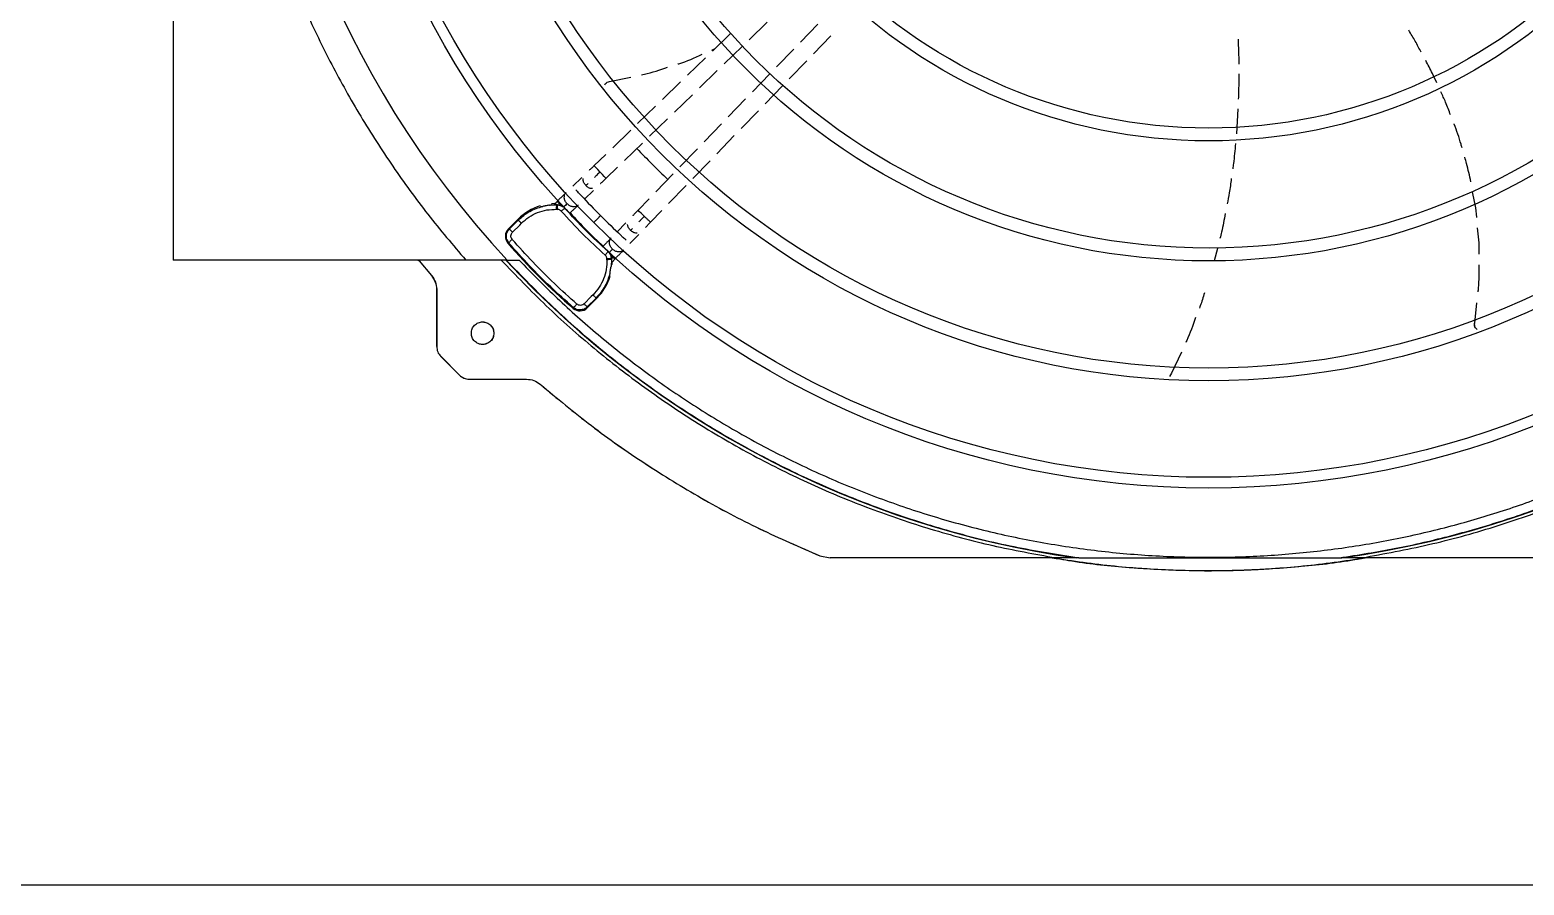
# Model space of a CAD drawing. Extents: x -24 to 296, y -58 to 147.
# Drawn here: x 103.68 to 120.64, y 22.58 to 32.28 of the extents above; entities that cross this region are included whole.
import ezdxf

# ---------------------------------------------------------------- set-up
doc = ezdxf.new("R2010")
doc.units = 0
doc.header["$MEASUREMENT"] = 0
doc.layers.get('0').update_dxf_attribs({"linetype": 'CONTINUOUS'})
doc.layers.add('0 Unit', color=7, linetype='CONTINUOUS')

msp = doc.modelspace()

# ---------------------------------------------------------------- linework, layer by layer
at = {"color": 7, "linetype": 'Continuous', "lineweight": 25}
for p, q in [((105.30835, 44.49608), (105.30835, 29.67323)), ((105.31004, 44.49608), (105.31004, 29.67323)), ((111.6342, 32.24203), (111.42991, 32.04451)), ((111.84626, 32.17326), (112.05027, 32.37051)), ((112.62638, 32.3509), (112.42903, 32.1468)), ((111.42139, 32.05383), (111.46041, 32.074)), ((111.56281, 31.89919), (111.76656, 32.0962)), ((112.35186, 32.06698), (112.15547, 31.86387)), ((112.57432, 32.01386), (112.77119, 32.21747)), ((111.35031, 31.96754), (111.14694, 31.7709)), ((112.30098, 31.73117), (112.49814, 31.93508)), ((110.26158, 31.7001), (110.50122, 31.74978)), ((111.2801, 31.62584), (111.48385, 31.82284)), ((112.07908, 31.78487), (111.88194, 31.58098)), ((110.26105, 31.7001), (110.26158, 31.7001)), ((111.06759, 31.69418), (110.86368, 31.49702)), ((110.9964, 31.35153), (111.2009, 31.54926)), ((112.02614, 31.44693), (112.22403, 31.65159)), ((110.78422, 31.42019), (110.57974, 31.22247)), ((111.80511, 31.50152), (111.60812, 31.29779)), ((117.39259, 31.39058), (117.37444, 31.10514)), ((110.71414, 31.0786), (110.91748, 31.27521)), ((111.53143, 31.21847), (111.33466, 31.01497)), ((111.75318, 31.16462), (111.94986, 31.36803)), ((110.5013, 31.14662), (110.29648, 30.94858)), ((111.4785, 30.88054), (111.67653, 31.08535)), ((110.21805, 30.87275), (110.08444, 30.74356)), ((110.43119, 30.80502), (110.63442, 31.00152)), ((111.25794, 30.93562), (111.06045, 30.73138)), ((110.22127, 30.60204), (110.35105, 30.72753)), ((111.20534, 30.59802), (111.40188, 30.8013)), ((109.94498, 30.60902), (109.84363, 30.51143)), ((110.98429, 30.65261), (110.78639, 30.44793)), ((109.97648, 30.36608), (110.07891, 30.46471)), ((110.71067, 30.36962), (110.58434, 30.23897)), ((110.93171, 30.31504), (111.12859, 30.51865)), ((109.58112, 30.29695), (109.6614, 30.29984)), ((109.66491, 30.33909), (109.63314, 30.30837)), ((109.65982, 30.24965), (109.66925, 30.24934)), ((109.6614, 30.29984), (109.66146, 30.30568)), ((109.6707, 30.29954), (109.6614, 30.29984)), ((109.66146, 30.30568), (109.67071, 30.30499)), ((109.67071, 30.30499), (109.6707, 30.29954)), ((109.6707, 30.29954), (109.71582, 30.28896)), ((109.67071, 30.30499), (109.70506, 30.29768)), ((109.75493, 30.26418), (109.74202, 30.27652)), ((109.75492, 30.26011), (109.75493, 30.26418)), ((110.72582, 30.10209), (110.85413, 30.2348)), ((109.11318, 30.02744), (109.22477, 30.13903)), ((109.12482, 30.02701), (109.11318, 30.02744)), ((109.22507, 30.12719), (109.12482, 30.02701)), ((109.15935, 29.99015), (109.24105, 30.07176)), ((109.22477, 30.13903), (109.22507, 30.12719)), ((109.24105, 30.07176), (109.26114, 30.09185)), ((110.44685, 30.0971), (110.34762, 29.99492)), ((109.10706, 29.86711), (109.11906, 29.86658)), ((110.49297, 29.86204), (110.59206, 29.96408)), ((110.23124, 29.67821), (110.23095, 29.68765)), ((110.24548, 29.77363), (110.2416, 29.77344)), ((110.25783, 29.76071), (110.24548, 29.77363)), ((110.27044, 29.73433), (110.28102, 29.68921)), ((110.28132, 29.67994), (110.27843, 29.59964)), ((110.27897, 29.72378), (110.28623, 29.68947)), ((110.28623, 29.68947), (110.28101, 29.68921)), ((110.28101, 29.68921), (110.28132, 29.67994)), ((110.28691, 29.68023), (110.28132, 29.67994)), ((110.28691, 29.68023), (110.28623, 29.68947)), ((110.28949, 29.65209), (110.32013, 29.68378)), ((117.15884, 29.80652), (117.12215, 29.66424)), ((105.31004, 29.67323), (105.30835, 29.67323)), ((108.62965, 29.67323), (105.31004, 29.67323)), ((108.09863, 29.6661), (108.24122, 29.49715)), ((108.09941, 29.6661), (108.09863, 29.6661)), ((108.09941, 29.6661), (108.242, 29.49715)), ((109.10033, 29.67323), (108.62965, 29.67323)), ((109.10033, 29.67323), (109.23498, 29.67323)), ((108.24122, 29.49715), (108.242, 29.49715)), ((108.29836, 29.34311), (108.29836, 28.6935)), ((108.29836, 29.34311), (108.29914, 29.34311)), ((108.29914, 29.34311), (108.29914, 28.6935)), ((110.05336, 29.25944), (109.97175, 29.17775)), ((110.11999, 29.24381), (110.0084, 29.13222)), ((110.10867, 29.24359), (110.00849, 29.14334)), ((110.07345, 29.27953), (110.05336, 29.25944)), ((110.11999, 29.24381), (110.10867, 29.24359)), ((120.07869, 28.95708), (120.10435, 29.18943)), ((109.84807, 29.1261), (109.84807, 29.13757)), ((110.0084, 29.13222), (110.00849, 29.14334)), ((120.07815, 28.95708), (120.07869, 28.95708)), ((108.29914, 28.6935), (108.29836, 28.6935)), ((108.34526, 28.58216), (108.34448, 28.58216)), ((108.34448, 28.58216), (108.55782, 28.36882)), ((108.34526, 28.58216), (108.5586, 28.36882)), ((116.75041, 28.63055), (116.63999, 28.39107)), ((108.5586, 28.36882), (108.55782, 28.36882)), ((108.66994, 28.3227), (109.31955, 28.3227)), ((116.63999, 28.39107), (116.61717, 28.35336)), ((109.47359, 28.26556), (109.47281, 28.26556)), ((112.64677, 26.3208), (112.64599, 26.3208)), ((112.64599, 26.3208), (112.76548, 26.29725)), ((112.64677, 26.3208), (112.76626, 26.29725)), ((115.32299, 26.29725), (112.76626, 26.29725)), ((115.55851, 26.29725), (115.32299, 26.29725)), ((118.79918, 26.29725), (118.57232, 26.29725)), ((121.35589, 26.29725), (118.79918, 26.29725))]:
    msp.add_line(p, q, dxfattribs=at)
at = {"color": 8, "linetype": 'Continuous', "lineweight": 25}
for p, q in [((109.11906, 29.86658), (109.10118, 29.89813)), ((109.87855, 29.12013), (109.84806, 29.13757))]:
    msp.add_line(p, q, dxfattribs=at)
at = {"color": 8, "linetype": 'Continuous', "lineweight": 25, "flags": 128}
for points in [[(110.15307, 30.6728), (110.12687, 30.69988), (110.10463, 30.72283), (110.08973, 30.73817), (110.08444, 30.74356), (110.08444, 30.74356)], [(110.22127, 30.60204), (110.22127, 30.60204), (110.21615, 30.60743), (110.20139, 30.62277), (110.17924, 30.64572), (110.15307, 30.6728)]]:
    msp.add_lwpolyline(points, dxfattribs=at)
for centre, radius in [((117.06027, 37.08527), 9.99706), ((117.06027, 37.08465), 9.87436), ((117.06027, 37.08527), 8.78089), ((117.06027, 37.08465), 8.63615), ((117.06027, 37.08465), 7.41998), ((117.06646, 37.08475), 7.27453), ((117.06027, 37.08465), 6.05846), ((117.06027, 37.08465), 5.9131)]:
    msp.add_circle(centre, radius)
at = {"color": 7, "linetype": 'Continuous', "lineweight": 25}
for centre, radius, start, end in [((117.06539, 37.08465), 10.89215, 277.952419, 82.047581), ((117.06564, 37.08465), 10.88004, 137.062968, 222.937036), ((117.05889, 37.08335), 8.93517, 223.436613, 226.62464), ((117.06557, 37.08369), 9.76635, 223.11767, 225.000016), ((114.32325, 34.34227), 6.1186, 222.506594, 227.494873), ((117.06518, 37.08322), 9.76574, 224.999711, 226.882175), ((114.32341, 34.34244), 6.87305, 220.627733, 229.372173), ((117.06542, 37.08461), 10.8921, 222.877714, 262.047685)]:
    msp.add_arc(centre, radius, start, end, dxfattribs=at)
at = {"color": 8, "linetype": 'Continuous', "lineweight": 25}
for centre, radius, start, end in [((103.12658, 22.43123), 10.79717, 45.790223, 46.313352), ((105.80365, 25.07619), 6.45202, 45.572072, 46.081779)]:
    msp.add_arc(centre, radius, start, end, dxfattribs=at)
at = {"color": 7, "linetype": 'Continuous', "lineweight": 25}
for centre, major_axis, ratio, start_param, end_param in [((109.64208, 29.72066), (0.01095, 0.5912), 0.99873353, 0.30576453, 0.80328617), ((109.64208, 29.72066), (0.01095, 0.5912), 0.99873353, 0.02743731, 0.08783241), ((109.19684, 29.94396), (0.11816, -0.00449), 0.99887068, 2.39471439, 3.88810276), ((109.70162, 29.66112), (0.5912, 0.01098), 0.99873841, 6.20038528, 6.255253), ((109.70162, 29.66112), (0.5912, 0.01098), 0.99873841, 5.4798419, 5.9722231), ((109.92492, 29.21588), (-0.00447, 0.11816), 0.99886587, 2.39523002, 3.88862108)]:
    msp.add_ellipse(centre, major_axis=major_axis, ratio=ratio, start_param=start_param, end_param=end_param, dxfattribs=at)
for points, knots in [([(109.23498, 29.67323), (109.37751, 29.5275), (109.66466, 29.23391), (110.12951, 28.82273), (110.62209, 28.4322), (111.14336, 28.06741), (111.69139, 27.73023), (112.26412, 27.42362), (112.85892, 27.1501), (113.47241, 26.91205), (114.10158, 26.71121), (114.7431, 26.549), (115.39336, 26.42645), (116.04865, 26.34414), (116.70536, 26.30218), (117.36004, 26.30026), (118.0086, 26.33765), (118.64761, 26.41313), (119.27389, 26.52507), (119.88521, 26.67179), (120.47912, 26.85127), (121.05641, 27.06239), (121.62081, 27.30589), (122.17552, 27.58379), (122.72037, 27.89745), (123.25218, 28.24666), (123.76817, 28.63109), (124.2649, 29.04975), (124.73906, 29.50117), (125.18718, 29.98307), (125.60653, 30.4933), (125.99455, 31.0293), (126.34897, 31.58809), (126.66787, 32.16644), (126.9498, 32.76104), (127.19378, 33.36857), (127.39897, 33.98495), (127.56525, 34.60654), (127.69293, 35.2298), (127.78278, 35.85204), (127.83575, 36.47021), (127.85318, 37.08465), (127.83576, 37.69909), (127.78278, 38.31725), (127.69293, 38.93949), (127.56525, 39.56275), (127.39897, 40.18435), (127.19378, 40.80073), (126.94981, 41.40825), (126.66788, 42.00285), (126.34898, 42.58121), (125.99456, 43.14), (125.60653, 43.67599), (125.18719, 44.18622), (124.73908, 44.66812), (124.26491, 45.11955), (123.76817, 45.53821), (123.25219, 45.92265), (122.72039, 46.27184), (122.17554, 46.58551), (121.62082, 46.86342), (121.05642, 47.10692), (120.47913, 47.31803), (119.88523, 47.49751), (119.2739, 47.64423), (118.64762, 47.75618), (118.00861, 47.83165), (117.36005, 47.86905), (116.70538, 47.86713), (116.04866, 47.82517), (115.39337, 47.74286), (114.7431, 47.62031), (114.10159, 47.4581), (113.47242, 47.25726), (112.85893, 47.01922), (112.26412, 46.74569), (111.69139, 46.43908), (111.14337, 46.1019), (110.6221, 45.73712), (110.12952, 45.34658), (109.66467, 44.93541), (109.37752, 44.64181), (109.23498, 44.49608)], [0, 0, 0, 0, 0.01189592, 0.02396584, 0.03619649, 0.04857359, 0.06108194, 0.07373471, 0.0864717, 0.09927432, 0.11212355, 0.12500004, 0.13787625, 0.15072533, 0.16352795, 0.17626509, 0.18891813, 0.20142621, 0.21380317, 0.22603385, 0.23810393, 0.25000004, 0.2618959, 0.27396585, 0.28619652, 0.29857361, 0.31108196, 0.32373474, 0.33647171, 0.34927432, 0.36212355, 0.37500004, 0.38787624, 0.40072531, 0.41352793, 0.42626506, 0.4389181, 0.45142619, 0.46380314, 0.47603381, 0.48810388, 0.50000001, 0.51189586, 0.52396581, 0.53619649, 0.54857357, 0.56108191, 0.57373469, 0.58647168, 0.59927428, 0.6121235, 0.62499999, 0.63787621, 0.65072529, 0.66352791, 0.67626502, 0.68891805, 0.70142614, 0.71380312, 0.72603376, 0.73810387, 0.74999998, 0.76189582, 0.77396578, 0.78619645, 0.79857355, 0.81108188, 0.82373468, 0.83647168, 0.84927427, 0.86212351, 0.87499998, 0.88787621, 0.90072531, 0.91352792, 0.92626504, 0.93891808, 0.95142617, 0.96380314, 0.97603381, 0.98810396, 1, 1, 1, 1]), ([(118.54396, 26.29726), (118.75839, 26.33043), (119.18725, 26.39676), (119.82154, 26.54477), (120.44636, 26.72766), (121.059, 26.94829), (121.65741, 27.20492), (122.23941, 27.49689), (122.80293, 27.8231), (123.34596, 28.18239), (123.86655, 28.57348), (124.36285, 28.99497), (124.83308, 29.44536), (125.27557, 29.92303), (125.68873, 30.42629), (126.07109, 30.95332), (126.42129, 31.50226), (126.73806, 32.07114), (127.02029, 32.65793), (127.26696, 33.26052), (127.47719, 33.87678), (127.65023, 34.50449), (127.78546, 35.14143), (127.8824, 35.7853), (127.9407, 36.43381), (127.96016, 37.08465), (127.9407, 37.73549), (127.8824, 38.384), (127.78546, 39.02787), (127.65023, 39.6648), (127.47719, 40.29252), (127.26696, 40.90878), (127.02029, 41.51137), (126.73807, 42.09816), (126.42129, 42.66704), (126.0711, 43.21598), (125.68874, 43.74301), (125.27558, 44.24627), (124.83309, 44.72394), (124.36286, 45.17433), (123.86656, 45.59582), (123.34597, 45.98691), (122.80294, 46.3462), (122.23942, 46.67241), (121.65742, 46.96439), (121.05901, 47.22102), (120.44637, 47.44164), (119.82155, 47.62453), (119.18726, 47.77254), (118.7584, 47.83888), (118.54397, 47.87205)], [0, 0, 0, 0, 0.02083334, 0.04166665, 0.06250003, 0.08333335, 0.10416665, 0.125, 0.1458333, 0.16666668, 0.18749997, 0.20833336, 0.22916668, 0.25000001, 0.27083332, 0.29166664, 0.31250001, 0.33333334, 0.35416664, 0.37499996, 0.39583334, 0.41666666, 0.43749998, 0.4583333, 0.47916665, 0.5, 0.5208333, 0.54166664, 0.5625, 0.58333332, 0.60416664, 0.62499998, 0.64583333, 0.66666665, 0.68749999, 0.70833331, 0.72916664, 0.74999997, 0.77083333, 0.79166666, 0.81249999, 0.83333331, 0.85416669, 0.875, 0.89583335, 0.91666666, 0.9375, 0.95833334, 0.97916668, 1, 1, 1, 1]), ([(118.79918, 26.29725), (119.05203, 26.3433), (119.55775, 26.43539), (120.30159, 26.64089), (121.02992, 26.8945), (121.73834, 27.19985), (122.42353, 27.5541), (123.08203, 27.95585), (123.71058, 28.40299), (124.30604, 28.89335), (124.86545, 29.42445), (125.38603, 29.99367), (125.86519, 30.59817), (126.30054, 31.23494), (126.68992, 31.90082), (127.03139, 32.59249), (127.32326, 33.30652), (127.56406, 34.03934), (127.75261, 34.78731), (127.88796, 35.54672), (127.96944, 36.31377), (127.99664, 37.08466), (127.96944, 37.85556), (127.88796, 38.62261), (127.75261, 39.38201), (127.56406, 40.12999), (127.32325, 40.86281), (127.03139, 41.57683), (126.68991, 42.2685), (126.30053, 42.93438), (125.86518, 43.57116), (125.38602, 44.17565), (124.86544, 44.74487), (124.30602, 45.27598), (123.71056, 45.76632), (123.08202, 46.21347), (122.42352, 46.61522), (121.73832, 46.96947), (121.0299, 47.27481), (120.30157, 47.52842), (119.55773, 47.73393), (119.05202, 47.82601), (118.79916, 47.87206)], [0, 0, 0, 0, 0.02500002, 0.05000002, 0.07500002, 0.10000003, 0.12499999, 0.15000004, 0.17499999, 0.20000003, 0.22500003, 0.25, 0.27500001, 0.30000002, 0.325, 0.35000002, 0.375, 0.4, 0.42500002, 0.45000001, 0.47500003, 0.50000003, 0.52499999, 0.55000001, 0.57500001, 0.6, 0.62500003, 0.65, 0.67500002, 0.70000003, 0.72500002, 0.75000002, 0.77499999, 0.80000001, 0.825, 0.85000003, 0.87500003, 0.89999998, 0.92500001, 0.95, 0.975, 1, 1, 1, 1]), ([(108.62965, 44.49608), (108.48413, 44.32461), (108.1931, 43.98167), (107.79673, 43.4352), (107.43161, 42.86773), (107.10184, 42.27888), (106.80786, 41.67141), (106.55094, 41.04735), (106.33194, 40.40899), (106.15168, 39.75864), (106.01079, 39.09863), (105.90979, 38.43136), (105.84905, 37.75922), (105.82878, 37.08465), (105.84905, 36.41008), (105.90979, 35.73795), (106.01079, 35.07067), (106.15168, 34.41067), (106.33194, 33.76031), (106.55094, 33.12196), (106.80786, 32.4979), (107.10184, 31.89043), (107.43161, 31.30158), (107.79673, 30.73411), (108.19311, 30.18764), (108.48413, 29.8447), (108.62965, 29.67323)], [0, 0, 0, 0, 0.04166667, 0.08333333, 0.125, 0.16666666, 0.20833334, 0.25000002, 0.29166668, 0.33333335, 0.375, 0.41666669, 0.45833337, 0.49999998, 0.54166666, 0.58333334, 0.62500004, 0.66666665, 0.70833332, 0.75000002, 0.7916667, 0.83333334, 0.87500001, 0.91666668, 0.95833336, 1, 1, 1, 1]), ([(119.4716, 32.03341), (119.44954, 32.0741), (119.40432, 32.15751), (119.35567, 32.23896), (119.33076, 32.28068)], [0, 0, 0, 0, 0.48783985, 1, 1, 1, 1]), ([(117.39316, 32.17915), (117.39389, 32.16438), (117.39819, 32.07802), (117.401, 31.9834), (117.40094, 31.90365), (117.40094, 31.89597)], [0, 0, 0, 0, 0.15715941, 0.91876163, 1, 1, 1, 1]), ([(111.03512, 31.89685), (111.03916, 31.89806), (111.13467, 31.92683), (111.22588, 31.96869), (111.31322, 32.00879)], [0, 0, 0, 0, 0.04234426, 1, 1, 1, 1]), ([(119.6495, 31.68357), (119.63263, 31.7196), (119.59255, 31.80517), (119.54868, 31.88885), (119.52328, 31.9373)], [0, 0, 0, 0, 0.42108076, 1, 1, 1, 1]), ([(110.62352, 31.77513), (110.63436, 31.77732), (110.73497, 31.79767), (110.83253, 31.83156), (110.91959, 31.86181)], [0, 0, 0, 0, 0.10772802, 1, 1, 1, 1]), ([(117.40097, 31.78476), (117.40121, 31.74657), (117.4018, 31.65191), (117.39818, 31.55731), (117.39603, 31.50086)], [0, 0, 0, 0, 0.40333981, 1, 1, 1, 1]), ([(110.20839, 31.66323), (110.21068, 31.66796), (110.21655, 31.68007), (110.23561, 31.69396), (110.25225, 31.69798), (110.26105, 31.7001)], [0, 0, 0, 0, 0.23203407, 0.59403736, 1, 1, 1, 1]), ([(110.2087, 31.66285), (110.21106, 31.66773), (110.217, 31.67998), (110.23615, 31.69397), (110.25279, 31.69798), (110.26158, 31.7001)], [0, 0, 0, 0, 0.23772016, 0.59707421, 1, 1, 1, 1]), ([(119.80515, 31.31999), (119.78682, 31.36793), (119.75285, 31.45679), (119.71375, 31.54353), (119.69575, 31.58347)], [0, 0, 0, 0, 0.53950514, 1, 1, 1, 1]), ([(119.93565, 30.9462), (119.93172, 30.95998), (119.90566, 31.05131), (119.87529, 31.14223), (119.84542, 31.21789), (119.8452, 31.21845)], [0, 0, 0, 0, 0.14993325, 0.99363261, 1, 1, 1, 1]), ([(117.36393, 30.99488), (117.35747, 30.91933), (117.34929, 30.82366), (117.3353, 30.72885), (117.33236, 30.70891)], [0, 0, 0, 0, 0.78959581, 1, 1, 1, 1]), ([(110.08444, 30.74356), (110.0744, 30.73386), (110.05513, 30.71522), (110.03741, 30.69812), (110.02892, 30.68992)], [0, 0, 0, 0, 0.52082038, 1, 1, 1, 1]), ([(120.0359, 30.56025), (120.02064, 30.63052), (120.00028, 30.7242), (119.97319, 30.81627), (119.96642, 30.83928)], [0, 0, 0, 0, 0.75002041, 1, 1, 1, 1]), ([(110.15307, 30.6728), (110.14093, 30.66106), (110.11925, 30.64011), (110.09848, 30.62004), (110.08934, 30.6112)], [0, 0, 0, 0, 0.56005027, 1, 1, 1, 1]), ([(110.15977, 30.54262), (110.16097, 30.54378), (110.17042, 30.55291), (110.19146, 30.57323), (110.21133, 30.59244), (110.22127, 30.60204)], [0, 0, 0, 0, 0.06782543, 0.53375694, 1, 1, 1, 1]), ([(117.31661, 30.59884), (117.30958, 30.54408), (117.29729, 30.44834), (117.27781, 30.35401), (117.26948, 30.31364)], [0, 0, 0, 0, 0.57203343, 1, 1, 1, 1]), ([(109.76814, 30.43875), (109.76167, 30.43251), (109.74872, 30.42004), (109.7232, 30.39541), (109.6949, 30.36808), (109.67488, 30.34873), (109.66487, 30.33905)], [0, 0, 0, 0, 0.25012582, 0.50004049, 0.74993816, 1, 1, 1, 1]), ([(109.90816, 30.43658), (109.9023, 30.44327), (109.89207, 30.45495), (109.88369, 30.46498), (109.8801, 30.46926)], [0, 0, 0, 0, 0.57248786, 1, 1, 1, 1]), ([(109.93661, 30.4084), (109.93285, 30.41207), (109.92416, 30.42056), (109.91395, 30.43078), (109.90816, 30.43658)], [0, 0, 0, 0, 0.43217551, 1, 1, 1, 1]), ([(120.1026, 30.15866), (120.1026, 30.15873), (120.09566, 30.25571), (120.07545, 30.35147), (120.05525, 30.44716)], [0, 0, 0, 0, 0.00072988, 1, 1, 1, 1]), ([(109.22507, 30.12719), (109.26707, 30.16358), (109.34915, 30.2347), (109.45262, 30.26747), (109.50315, 30.28347)], [0, 0, 0, 0, 0.51171491, 1, 1, 1, 1]), ([(109.26114, 30.09185), (109.28865, 30.11633), (109.34367, 30.16529), (109.4429, 30.21514), (109.54937, 30.24671), (109.623, 30.24867), (109.65982, 30.24965)], [0, 0, 0, 0, 0.25000105, 0.50000121, 0.74999986, 1, 1, 1, 1]), ([(109.47799, 30.27899), (109.4788, 30.27893), (109.48041, 30.27881), (109.48957, 30.28062), (109.4986, 30.28252), (109.50315, 30.28347)], [0, 0, 0, 0, 0.33193425, 0.66326494, 1, 1, 1, 1]), ([(109.58112, 30.29695), (109.57486, 30.29587), (109.56223, 30.29368), (109.54742, 30.29073), (109.53913, 30.28935), (109.53559, 30.28876), (109.52898, 30.2877), (109.5171, 30.28596), (109.50857, 30.28443), (109.50315, 30.28347)], [0, 0, 0, 0, 0.25660518, 0.51806655, 0.5332425, 0.55988111, 0.64746674, 0.77621648, 1, 1, 1, 1]), ([(109.58112, 30.29695), (109.58627, 30.29764), (109.59575, 30.29892), (109.60514, 30.30032), (109.60599, 30.30094), (109.60642, 30.30126)], [0, 0, 0, 0, 0.36680927, 0.676056, 1, 1, 1, 1]), ([(109.66146, 30.30568), (109.65339, 30.30629), (109.6419, 30.30715), (109.63511, 30.3081), (109.63322, 30.30865), (109.63398, 30.30897), (109.63415, 30.30904)], [0, 0, 0, 0, 0.51293538, 0.72977065, 0.94135023, 1, 1, 1, 1]), ([(109.65982, 30.24965), (109.66003, 30.25623), (109.66046, 30.26939), (109.66097, 30.28541), (109.66133, 30.2968), (109.66138, 30.29883), (109.6614, 30.29984)], [0, 0, 0, 0, 0.25000075, 0.49999682, 0.75000266, 1, 1, 1, 1]), ([(109.66925, 30.24934), (109.66946, 30.25592), (109.66986, 30.26908), (109.67034, 30.2851), (109.67066, 30.2965), (109.67068, 30.29853), (109.6707, 30.29954)], [0, 0, 0, 0, 0.24999942, 0.499994, 0.74999548, 1, 1, 1, 1]), ([(109.71203, 30.22927), (109.70919, 30.23212), (109.70347, 30.23786), (109.69283, 30.24395), (109.68135, 30.24824), (109.67327, 30.24898), (109.66925, 30.24934)], [0, 0, 0, 0, 0.24877774, 0.50057364, 0.7521473, 1, 1, 1, 1]), ([(109.74202, 30.27652), (109.73649, 30.28069), (109.72472, 30.28958), (109.71188, 30.29487), (109.70506, 30.29768)], [0, 0, 0, 0, 0.46911619, 1, 1, 1, 1]), ([(109.75492, 30.26011), (109.75381, 30.25999), (109.75151, 30.25974), (109.74138, 30.25306), (109.72764, 30.24257), (109.71712, 30.23361), (109.71203, 30.22927)], [0, 0, 0, 0, 0.24184858, 0.49997479, 0.75811382, 1, 1, 1, 1]), ([(109.71203, 30.22927), (109.79144, 30.14237), (109.95024, 29.96857), (110.124, 29.80981), (110.21088, 29.73043)], [0, 0, 0, 0, 0.50000087, 1, 1, 1, 1]), ([(109.77935, 30.31255), (109.77356, 30.30697), (109.7632, 30.29699), (109.74851, 30.28279), (109.74202, 30.27652)], [0, 0, 0, 0, 0.55831737, 1, 1, 1, 1]), ([(110.2416, 29.77344), (110.15688, 29.85092), (109.98743, 30.00589), (109.83242, 30.17537), (109.75492, 30.26011)], [0, 0, 0, 0, 0.49999938, 1, 1, 1, 1]), ([(109.75493, 30.26418), (109.7603, 30.25828), (109.77107, 30.24645), (109.78539, 30.23128), (109.7975, 30.21886), (109.80581, 30.2108), (109.81045, 30.20673), (109.81066, 30.20712), (109.81074, 30.20727)], [0, 0, 0, 0, 0.18087626, 0.36307985, 0.54051449, 0.72811583, 0.89029815, 1, 1, 1, 1]), ([(109.8096, 30.20517), (109.81888, 30.21414), (109.83743, 30.23207), (109.86336, 30.25711), (109.88671, 30.27964), (109.89868, 30.29117), (109.90467, 30.29694)], [0, 0, 0, 0, 0.25013792, 0.50015327, 0.74999353, 1, 1, 1, 1]), ([(110.58434, 30.23897), (110.57475, 30.22905), (110.55556, 30.20921), (110.53482, 30.18778), (110.5253, 30.17795), (110.52371, 30.17631)], [0, 0, 0, 0, 0.45479462, 0.90914447, 1, 1, 1, 1]), ([(117.2478, 30.20258), (117.23563, 30.13209), (117.2191, 30.03629), (117.19416, 29.94264), (117.18757, 29.9179)], [0, 0, 0, 0, 0.73577068, 1, 1, 1, 1]), ([(109.10118, 29.89813), (109.09944, 29.90099), (109.09044, 29.91575), (109.08872, 29.94917), (109.09686, 29.99237), (109.11551, 30.01549), (109.12482, 30.02701)], [0, 0, 0, 0, 0.07173689, 0.37086205, 0.68626492, 1, 1, 1, 1]), ([(109.12482, 30.02701), (109.12534, 30.02621), (109.1264, 30.02461), (109.13413, 30.01616), (109.14532, 30.00442), (109.15467, 29.99491), (109.15935, 29.99015)], [0, 0, 0, 0, 0.24999821, 0.49999027, 0.74999325, 1, 1, 1, 1]), ([(109.22507, 30.12718), (109.22578, 30.12656), (109.2272, 30.12532), (109.2354, 30.11734), (109.24695, 30.10597), (109.25641, 30.09656), (109.26114, 30.09185)], [0, 0, 0, 0, 0.24999527, 0.49999701, 0.75000345, 1, 1, 1, 1]), ([(110.08177, 30.09989), (110.0821, 30.1002), (110.08284, 30.10091), (110.08873, 30.10677), (110.09778, 30.11579), (110.10882, 30.12681), (110.12165, 30.13964), (110.13435, 30.15235), (110.14503, 30.16305), (110.15348, 30.17153), (110.15882, 30.1769), (110.15945, 30.17755), (110.15972, 30.17784)], [0, 0, 0, 0, 0.09142796, 0.20730221, 0.29898218, 0.40002168, 0.50631239, 0.6122537, 0.71235431, 0.80274967, 0.91261822, 1, 1, 1, 1]), ([(110.65532, 30.17055), (110.64358, 30.15841), (110.62262, 30.13674), (110.60253, 30.11598), (110.59369, 30.10685)], [0, 0, 0, 0, 0.5600547, 1, 1, 1, 1]), ([(110.66878, 30.04315), (110.66915, 30.04354), (110.67755, 30.0522), (110.69707, 30.07237), (110.71626, 30.09221), (110.72586, 30.10214)], [0, 0, 0, 0, 0.02260027, 0.51113865, 1, 1, 1, 1]), ([(120.13055, 29.74209), (120.13074, 29.75006), (120.13309, 29.84986), (120.12163, 29.94963), (120.11109, 30.04144)], [0, 0, 0, 0, 0.07987082, 1, 1, 1, 1]), ([(109.11906, 29.86658), (109.11922, 29.8679), (109.11957, 29.87065), (109.12781, 29.88094), (109.14066, 29.89433), (109.15143, 29.90406), (109.15662, 29.90875)], [0, 0, 0, 0, 0.2412465, 0.5000541, 0.75883227, 1, 1, 1, 1]), ([(109.84807, 29.13757), (109.76282, 29.21368), (109.59217, 29.36606), (109.34763, 29.6106), (109.1952, 29.7813), (109.11906, 29.86658)], [0, 0, 0, 0, 0.33313478, 0.66686602, 1, 1, 1, 1]), ([(109.15662, 29.90875), (109.15236, 29.91492), (109.14385, 29.92723), (109.14048, 29.95005), (109.14535, 29.97124), (109.15349, 29.9841), (109.15868, 29.98945), (109.15935, 29.99015)], [0, 0, 0, 0, 0.25091724, 0.5005218, 0.74979909, 0.96750876, 1, 1, 1, 1]), ([(109.89037, 29.175), (109.80473, 29.25137), (109.63286, 29.40464), (109.38671, 29.65081), (109.2332, 29.8229), (109.15662, 29.90875)], [0, 0, 0, 0, 0.33231681, 0.66694549, 1, 1, 1, 1]), ([(110.27849, 29.92373), (110.27267, 29.91774), (110.26105, 29.90576), (110.23838, 29.88238), (110.21324, 29.85641), (110.19526, 29.83782), (110.18627, 29.82853)], [0, 0, 0, 0, 0.25011658, 0.4999956, 0.74997875, 1, 1, 1, 1]), ([(110.41849, 29.92624), (110.41268, 29.93205), (110.40246, 29.94226), (110.39395, 29.95097), (110.39028, 29.95472)], [0, 0, 0, 0, 0.56905431, 1, 1, 1, 1]), ([(110.45115, 29.89822), (110.44684, 29.90181), (110.43683, 29.91017), (110.42515, 29.92041), (110.41849, 29.92624)], [0, 0, 0, 0, 0.42974965, 1, 1, 1, 1]), ([(110.23124, 29.67821), (110.23026, 29.6414), (110.2283, 29.56777), (110.19674, 29.4613), (110.14689, 29.36207), (110.09793, 29.30704), (110.07345, 29.27953)], [0, 0, 0, 0, 0.2499975, 0.49999556, 0.74999662, 1, 1, 1, 1]), ([(110.18836, 29.82967), (110.18821, 29.82957), (110.18785, 29.82934), (110.19189, 29.82474), (110.19987, 29.81648), (110.21226, 29.8044), (110.22774, 29.78978), (110.23958, 29.779), (110.24548, 29.77363)], [0, 0, 0, 0, 0.11177582, 0.27357511, 0.45080048, 0.63777936, 0.8195625, 1, 1, 1, 1]), ([(110.21088, 29.73043), (110.21521, 29.73552), (110.22417, 29.74604), (110.23463, 29.75981), (110.24127, 29.76998), (110.24149, 29.77231), (110.2416, 29.77344)], [0, 0, 0, 0, 0.24188032, 0.50002498, 0.75815476, 1, 1, 1, 1]), ([(110.23095, 29.68765), (110.23058, 29.69166), (110.22984, 29.69974), (110.22555, 29.71123), (110.21946, 29.72186), (110.21373, 29.72758), (110.21088, 29.73043)], [0, 0, 0, 0, 0.24779498, 0.49943096, 0.75118998, 1, 1, 1, 1]), ([(110.28102, 29.68921), (110.28002, 29.68918), (110.27803, 29.68912), (110.26666, 29.68877), (110.25067, 29.68827), (110.23752, 29.68786), (110.23095, 29.68765)], [0, 0, 0, 0, 0.24999594, 0.49999599, 0.75000089, 1, 1, 1, 1]), ([(110.28131, 29.67994), (110.28032, 29.67989), (110.27833, 29.67981), (110.26696, 29.67941), (110.25097, 29.67887), (110.23782, 29.67843), (110.23124, 29.67821)], [0, 0, 0, 0, 0.2500081, 0.5000047, 0.75000598, 1, 1, 1, 1]), ([(110.29392, 29.79797), (110.28833, 29.7922), (110.27831, 29.78187), (110.2641, 29.76719), (110.25783, 29.76071)], [0, 0, 0, 0, 0.55832877, 1, 1, 1, 1]), ([(110.27897, 29.72378), (110.27616, 29.73059), (110.27089, 29.74341), (110.262, 29.75519), (110.25783, 29.76071)], [0, 0, 0, 0, 0.53088575, 1, 1, 1, 1]), ([(110.29011, 29.65303), (110.29005, 29.65287), (110.28975, 29.65212), (110.28923, 29.65398), (110.28832, 29.66072), (110.28749, 29.67218), (110.28691, 29.68023)], [0, 0, 0, 0, 0.05435949, 0.26672812, 0.48469879, 1, 1, 1, 1]), ([(110.32013, 29.68378), (110.3298, 29.69377), (110.34911, 29.71374), (110.3764, 29.74193), (110.401, 29.76732), (110.41346, 29.78016), (110.4197, 29.78658)], [0, 0, 0, 0, 0.25017771, 0.50011676, 0.74999395, 1, 1, 1, 1]), ([(108.09863, 29.6661), (108.09764, 29.66715), (108.09566, 29.66926), (108.09191, 29.67149), (108.0878, 29.67296), (108.08491, 29.67314), (108.08347, 29.67323)], [0, 0, 0, 0, 0.24998025, 0.49998427, 0.74999678, 1, 1, 1, 1]), ([(108.08425, 29.67323), (108.0857, 29.67314), (108.08858, 29.67296), (108.09269, 29.67149), (108.09644, 29.66926), (108.09842, 29.66715), (108.09941, 29.6661)], [0, 0, 0, 0, 0.25000322, 0.50001573, 0.75001975, 1, 1, 1, 1]), ([(109.0324, 29.67323), (109.20026, 29.49826), (109.53598, 29.14832), (110.08241, 28.66735), (110.6572, 28.2213), (111.26103, 27.81514), (111.89036, 27.44984), (112.54265, 27.12733), (113.2149, 26.84865), (113.90434, 26.61623), (114.6072, 26.42674), (115.08439, 26.34041), (115.32299, 26.29725)], [0, 0, 0, 0, 0.10000002, 0.20000004, 0.29999995, 0.40000005, 0.50000004, 0.60000016, 0.69999999, 0.80000004, 0.90000013, 1, 1, 1, 1]), ([(109.08895, 29.67323), (109.26201, 29.49422), (109.60813, 29.1362), (110.17243, 28.64588), (110.76646, 28.19274), (111.39082, 27.7821), (112.04168, 27.415), (112.71623, 27.0935), (113.41117, 26.8187), (114.12344, 26.59316), (114.84905, 26.41332), (115.34098, 26.33594), (115.58694, 26.29725)], [0, 0, 0, 0, 0.09999997, 0.19999998, 0.29999997, 0.39999998, 0.49999991, 0.59999995, 0.69999992, 0.80000001, 0.90000005, 1, 1, 1, 1]), ([(110.26495, 29.52166), (110.24895, 29.47114), (110.21618, 29.36767), (110.14506, 29.28559), (110.10867, 29.24359)], [0, 0, 0, 0, 0.48829389, 1, 1, 1, 1]), ([(110.26495, 29.52166), (110.26389, 29.51667), (110.26176, 29.50667), (110.26014, 29.49837), (110.26031, 29.49712), (110.26037, 29.49661)], [0, 0, 0, 0, 0.37191077, 0.74510217, 1, 1, 1, 1]), ([(110.26495, 29.52167), (110.26591, 29.52709), (110.26792, 29.53837), (110.26987, 29.55174), (110.27224, 29.56592), (110.27518, 29.58073), (110.27735, 29.59338), (110.27843, 29.59964)], [0, 0, 0, 0, 0.22403018, 0.46648185, 0.48173847, 0.74326104, 1, 1, 1, 1]), ([(110.28264, 29.62504), (110.28237, 29.62472), (110.28185, 29.62409), (110.28067, 29.61645), (110.2795, 29.60763), (110.27867, 29.60142), (110.27843, 29.59964)], [0, 0, 0, 0, 0.28746422, 0.57416178, 0.8782828, 1, 1, 1, 1]), ([(120.11798, 29.31281), (120.11972, 29.32764), (120.13167, 29.42969), (120.12977, 29.53303), (120.12815, 29.62136)], [0, 0, 0, 0, 0.14537869, 1, 1, 1, 1]), ([(108.24122, 29.49715), (108.25765, 29.47404), (108.29053, 29.42783), (108.29575, 29.37135), (108.29836, 29.34311)], [0, 0, 0, 0, 0.50000198, 1, 1, 1, 1]), ([(108.242, 29.49715), (108.25844, 29.47404), (108.29131, 29.42783), (108.29653, 29.37135), (108.29914, 29.34311)], [0, 0, 0, 0, 0.50000198, 1, 1, 1, 1]), ([(109.84807, 29.13757), (109.84941, 29.13772), (109.85218, 29.13803), (109.86251, 29.14622), (109.87593, 29.15904), (109.88567, 29.16981), (109.89037, 29.175)], [0, 0, 0, 0, 0.24106608, 0.49981504, 0.75864179, 1, 1, 1, 1]), ([(109.97175, 29.17775), (109.97106, 29.17708), (109.96838, 29.17448), (109.96244, 29.16987), (109.95016, 29.16311), (109.93164, 29.15888), (109.90885, 29.16224), (109.89654, 29.17074), (109.89037, 29.175)], [0, 0, 0, 0, 0.032196, 0.12542168, 0.25076399, 0.49987053, 0.74927251, 1, 1, 1, 1]), ([(110.00849, 29.14334), (110.0077, 29.14385), (110.00613, 29.14488), (109.99772, 29.15257), (109.98601, 29.16372), (109.9765, 29.17308), (109.97175, 29.17775)], [0, 0, 0, 0, 0.24999728, 0.49999809, 0.74999755, 1, 1, 1, 1]), ([(110.10867, 29.24359), (110.10806, 29.24428), (110.10685, 29.24567), (110.09891, 29.25383), (110.08756, 29.26535), (110.07816, 29.27481), (110.07345, 29.27953)], [0, 0, 0, 0, 0.25000233, 0.50000933, 0.7500026, 1, 1, 1, 1]), ([(117.01192, 29.30216), (116.99723, 29.25237), (116.9801, 29.1943), (116.95795, 29.13829), (116.95479, 29.13031)], [0, 0, 0, 0, 0.85756126, 1, 1, 1, 1]), ([(110.00849, 29.14334), (109.99696, 29.13404), (109.97385, 29.11539), (109.93032, 29.10714), (109.8965, 29.10909), (109.88145, 29.11835), (109.87855, 29.12013)], [0, 0, 0, 0, 0.31116652, 0.62398385, 0.92760979, 1, 1, 1, 1]), ([(116.912, 29.02076), (116.88045, 28.93296), (116.84624, 28.83779), (116.80394, 28.74662), (116.80067, 28.73955)], [0, 0, 0, 0, 0.92249093, 1, 1, 1, 1]), ([(108.69267, 28.84436), (108.6946, 28.86112), (108.69845, 28.89466), (108.72808, 28.93731), (108.77043, 28.96581), (108.82079, 28.97581), (108.87116, 28.96581), (108.91351, 28.93731), (108.94314, 28.89466), (108.94699, 28.86112), (108.94892, 28.84436)], [0, 0, 0, 0, 0.12499905, 0.24999862, 0.37500023, 0.49999928, 0.62499977, 0.75000138, 0.87500095, 1, 1, 1, 1]), ([(108.94892, 28.84436), (108.94699, 28.82759), (108.94314, 28.79405), (108.91351, 28.7514), (108.87116, 28.7229), (108.82079, 28.71289), (108.77043, 28.7229), (108.72808, 28.7514), (108.69845, 28.79405), (108.6946, 28.82759), (108.69267, 28.84436)], [0, 0, 0, 0, 0.1250039, 0.25000256, 0.37499999, 0.50000072, 0.62500001, 0.74999744, 0.8749961, 1, 1, 1, 1]), ([(108.82001, 28.97248), (108.8368, 28.97055), (108.87038, 28.9667), (108.91273, 28.93707), (108.94236, 28.89472), (108.94621, 28.86114), (108.94814, 28.84436)], [0, 0, 0, 0, 0.25000062, 0.50000347, 0.75000226, 1, 1, 1, 1]), ([(108.94814, 28.84436), (108.94621, 28.82757), (108.94236, 28.79399), (108.91273, 28.75164), (108.87038, 28.72201), (108.8368, 28.71816), (108.82001, 28.71623)], [0, 0, 0, 0, 0.25000743, 0.5000044, 0.74999891, 1, 1, 1, 1]), ([(120.1076, 28.88644), (120.10607, 28.88722), (120.09721, 28.89178), (120.08524, 28.90649), (120.0759, 28.93073), (120.07738, 28.94797), (120.07815, 28.95708)], [0, 0, 0, 0, 0.06312289, 0.36614603, 0.66494162, 1, 1, 1, 1]), ([(120.10791, 28.88656), (120.10644, 28.88732), (120.09765, 28.89186), (120.08575, 28.90653), (120.07643, 28.93076), (120.07791, 28.94798), (120.07869, 28.95708)], [0, 0, 0, 0, 0.06106089, 0.36475521, 0.66423441, 1, 1, 1, 1]), ([(108.29914, 28.6935), (108.30136, 28.67268), (108.3058, 28.63104), (108.33211, 28.59845), (108.34526, 28.58216)], [0, 0, 0, 0, 0.50000942, 1, 1, 1, 1]), ([(108.55782, 28.36882), (108.57411, 28.35567), (108.6067, 28.32936), (108.64834, 28.32492), (108.66916, 28.3227)], [0, 0, 0, 0, 0.49999518, 1, 1, 1, 1]), ([(108.5586, 28.36882), (108.57489, 28.35567), (108.60748, 28.32936), (108.64912, 28.32492), (108.66994, 28.3227)], [0, 0, 0, 0, 0.49999518, 1, 1, 1, 1]), ([(109.31877, 28.3227), (109.34701, 28.32009), (109.40348, 28.31487), (109.4497, 28.28199), (109.47281, 28.26556)], [0, 0, 0, 0, 0.49999604, 1, 1, 1, 1]), ([(109.31955, 28.3227), (109.34779, 28.32009), (109.40427, 28.31487), (109.45048, 28.28199), (109.47359, 28.26556)], [0, 0, 0, 0, 0.49999604, 1, 1, 1, 1]), ([(109.47281, 28.26556), (109.66472, 28.10656), (110.04856, 27.78856), (110.66155, 27.35947), (111.29905, 26.96876), (111.95963, 26.61732), (112.4172, 26.41964), (112.64599, 26.3208)], [0, 0, 0, 0, 0.20000015, 0.40000022, 0.60000002, 0.8000001, 1, 1, 1, 1]), ([(109.47359, 28.26556), (109.66551, 28.10656), (110.04934, 27.78856), (110.66233, 27.35947), (111.29983, 26.96876), (111.96041, 26.61732), (112.41798, 26.41964), (112.64677, 26.3208)], [0, 0, 0, 0, 0.20000015, 0.40000022, 0.60000002, 0.8000001, 1, 1, 1, 1]), ([(115.28373, 26.29725), (115.51922, 26.26303), (115.99021, 26.19458), (116.70332, 26.1504), (117.41726, 26.1504), (118.13037, 26.19458), (118.60136, 26.26303), (118.83686, 26.29725)], [0, 0, 0, 0, 0.20000003, 0.4, 0.6, 0.79999997, 1, 1, 1, 1]), ([(115.34382, 26.28965), (115.3853, 26.28209), (115.64069, 26.23555), (116.11601, 26.18744), (116.76711, 26.14806), (117.42003, 26.14992), (118.07081, 26.19379), (118.52563, 26.24136), (118.76069, 26.28523), (118.782, 26.28921)], [0, 0, 0, 0, 0.03662794, 0.22553482, 0.41444161, 0.60334842, 0.79225505, 0.98116195, 1, 1, 1, 1]), ([(115.58694, 26.29725), (115.58002, 26.29725), (115.57075, 26.29725), (115.56184, 26.29725), (115.55916, 26.29725), (115.55871, 26.29725), (115.55851, 26.29725)], [0, 0, 0, 0, 0.63349373, 0.84959588, 0.93051889, 1, 1, 1, 1]), ([(115.58694, 26.29725), (115.62869, 26.29725), (115.72461, 26.29725), (115.89106, 26.29725), (116.0491, 26.29725), (116.18966, 26.29725), (116.30329, 26.29725), (116.42817, 26.29725), (116.56799, 26.29725), (116.72143, 26.29725), (116.89705, 26.29725), (117.07599, 26.29725), (117.24413, 26.29725), (117.39049, 26.29725), (117.52007, 26.29725), (117.64326, 26.29725), (117.7548, 26.29725), (117.85952, 26.29725), (117.95566, 26.29725), (118.08628, 26.29725), (118.24077, 26.29725), (118.40733, 26.29725), (118.50321, 26.29725), (118.54396, 26.29725)], [0, 0, 0, 0, 0.04319606, 0.09922624, 0.16874904, 0.20342818, 0.24150389, 0.28375478, 0.32978961, 0.38297483, 0.43900081, 0.507486, 0.56402989, 0.60911889, 0.65557383, 0.69514671, 0.73376385, 0.76844518, 0.80111685, 0.83108344, 0.900692, 0.95778928, 1, 1, 1, 1]), ([(118.54396, 26.29725), (118.55087, 26.29725), (118.56014, 26.29725), (118.56903, 26.29725), (118.57171, 26.29725), (118.57213, 26.29725), (118.57232, 26.29725)], [0, 0, 0, 0, 0.63346325, 0.85052573, 0.931193, 1, 1, 1, 1])]:
    msp.add_open_spline(points, degree=3, knots=knots, dxfattribs=at)
at = {"color": 8, "linetype": 'Continuous', "lineweight": 25}
for points, knots in [([(109.99267, 30.51795), (109.98472, 30.528), (109.96882, 30.54808), (109.95919, 30.57844), (109.96185, 30.59438), (109.96269, 30.59938)], [0, 0, 0, 0, 0.40702282, 0.81404966, 1, 1, 1, 1]), ([(110.01671, 30.54111), (110.01479, 30.53926), (110.00555, 30.53035), (109.99836, 30.52343), (109.99267, 30.51795)], [0, 0, 0, 0, 0.20818895, 1, 1, 1, 1]), ([(109.77935, 30.31255), (109.77127, 30.32262), (109.7551, 30.34277), (109.74529, 30.37941), (109.74983, 30.41228), (109.75902, 30.43337), (109.76811, 30.43867), (109.76817, 30.4387)], [0, 0, 0, 0, 0.24959648, 0.49918898, 0.74878257, 0.99837298, 1, 1, 1, 1]), ([(110.06876, 30.48497), (110.06513, 30.48453), (110.05048, 30.48273), (110.02196, 30.49321), (110.00244, 30.5097), (109.99267, 30.51795)], [0, 0, 0, 0, 0.14151294, 0.57075206, 1, 1, 1, 1]), ([(109.66513, 30.33878), (109.66505, 30.33886), (109.66456, 30.33938), (109.6669, 30.337), (109.67222, 30.33155), (109.6808, 30.32272), (109.69173, 30.31144), (109.70062, 30.30227), (109.70506, 30.29768)], [0, 0, 0, 0, 0.03775371, 0.2302051, 0.42265452, 0.61510675, 0.80754619, 1, 1, 1, 1]), ([(109.71582, 30.28896), (109.723, 30.28522), (109.73754, 30.27764), (109.74908, 30.266), (109.75492, 30.26011)], [0, 0, 0, 0, 0.49408423, 1, 1, 1, 1]), ([(109.90464, 30.29698), (109.89619, 30.29084), (109.87924, 30.27853), (109.84462, 30.27663), (109.80882, 30.28723), (109.78917, 30.30411), (109.77935, 30.31255)], [0, 0, 0, 0, 0.2487761, 0.49918695, 0.74959428, 1, 1, 1, 1]), ([(110.50022, 30.0104), (110.49206, 30.02015), (110.47575, 30.03964), (110.46538, 30.0654), (110.46648, 30.07746), (110.46657, 30.07841)], [0, 0, 0, 0, 0.47931896, 0.95862226, 1, 1, 1, 1]), ([(110.51946, 30.03023), (110.51896, 30.02971), (110.51146, 30.02198), (110.50565, 30.01599), (110.50022, 30.01041)], [0, 0, 0, 0, 0.06643839, 1, 1, 1, 1]), ([(110.72584, 30.10216), (110.72481, 30.10318), (110.72274, 30.10524), (110.70646, 30.12104), (110.68312, 30.14366), (110.66459, 30.16159), (110.65532, 30.17055)], [0, 0, 0, 0, 0.24922765, 0.4994868, 0.74974025, 1, 1, 1, 1]), ([(110.29392, 29.79797), (110.28551, 29.80777), (110.26868, 29.82735), (110.25764, 29.86365), (110.26106, 29.89664), (110.26955, 29.91807), (110.27845, 29.92365), (110.27851, 29.92369)], [0, 0, 0, 0, 0.24957742, 0.49915274, 0.74873377, 0.99831194, 1, 1, 1, 1]), ([(110.57489, 29.97972), (110.57209, 29.97931), (110.55831, 29.97726), (110.5303, 29.98673), (110.51025, 30.00251), (110.50022, 30.0104)], [0, 0, 0, 0, 0.1130586, 0.55652766, 1, 1, 1, 1]), ([(110.2416, 29.77344), (110.24749, 29.7676), (110.25913, 29.75605), (110.2667, 29.74151), (110.27044, 29.73433)], [0, 0, 0, 0, 0.50595031, 1, 1, 1, 1]), ([(110.41967, 29.78663), (110.41143, 29.78021), (110.3949, 29.76733), (110.36037, 29.76427), (110.32423, 29.77365), (110.30403, 29.78987), (110.29392, 29.79797)], [0, 0, 0, 0, 0.24873056, 0.49915447, 0.74957631, 1, 1, 1, 1])]:
    msp.add_open_spline(points, degree=3, knots=knots, dxfattribs=at)
at = {"layer": '0 Unit'}
msp.add_line((161.48834, 22.58475), (42.42584, 22.58475), dxfattribs=at)

doc.saveas('drawing.dxf')
